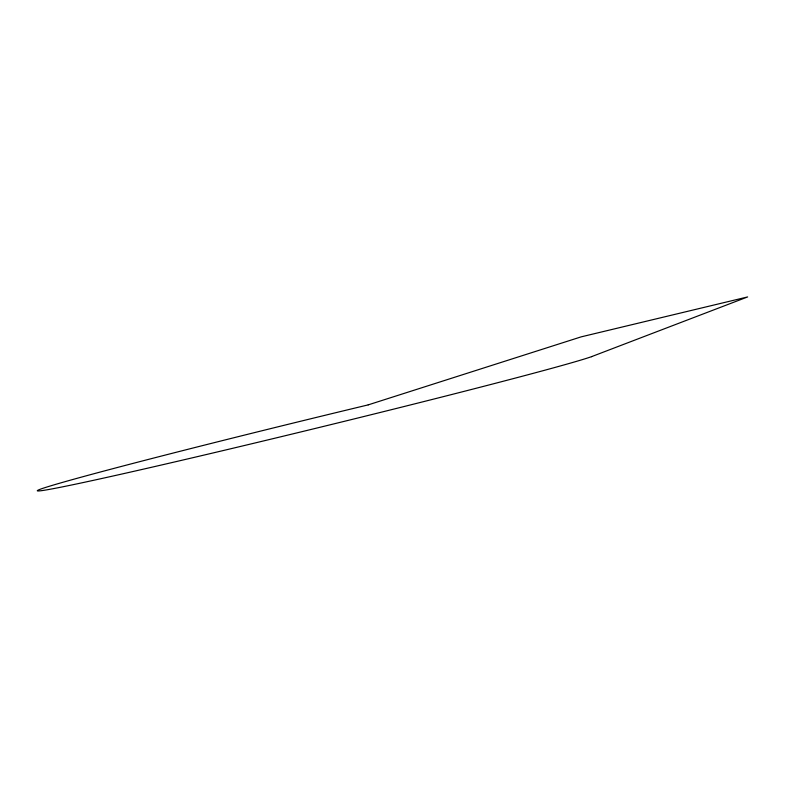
<?xml version="1.0" encoding="UTF-8"?>
<svg xmlns="http://www.w3.org/2000/svg" width="787" height="787" viewBox="0 0 787 787"><rect width="100%" height="100%" fill="white"/><g stroke="black" fill="none" stroke-linecap="round" stroke-linejoin="round"><path stroke-width="1.18" d="M591.529 356.659L747.65 296.935L581.15 336.866L368.227 404.862M591.657 356.629A285.878 5.253 -13.7 0 1 273.719 438.487A285.878 5.253 -13.7 0 1 42.773 488.353A285.878 5.253 -13.7 0 1 368.188 404.882"/></g></svg>
